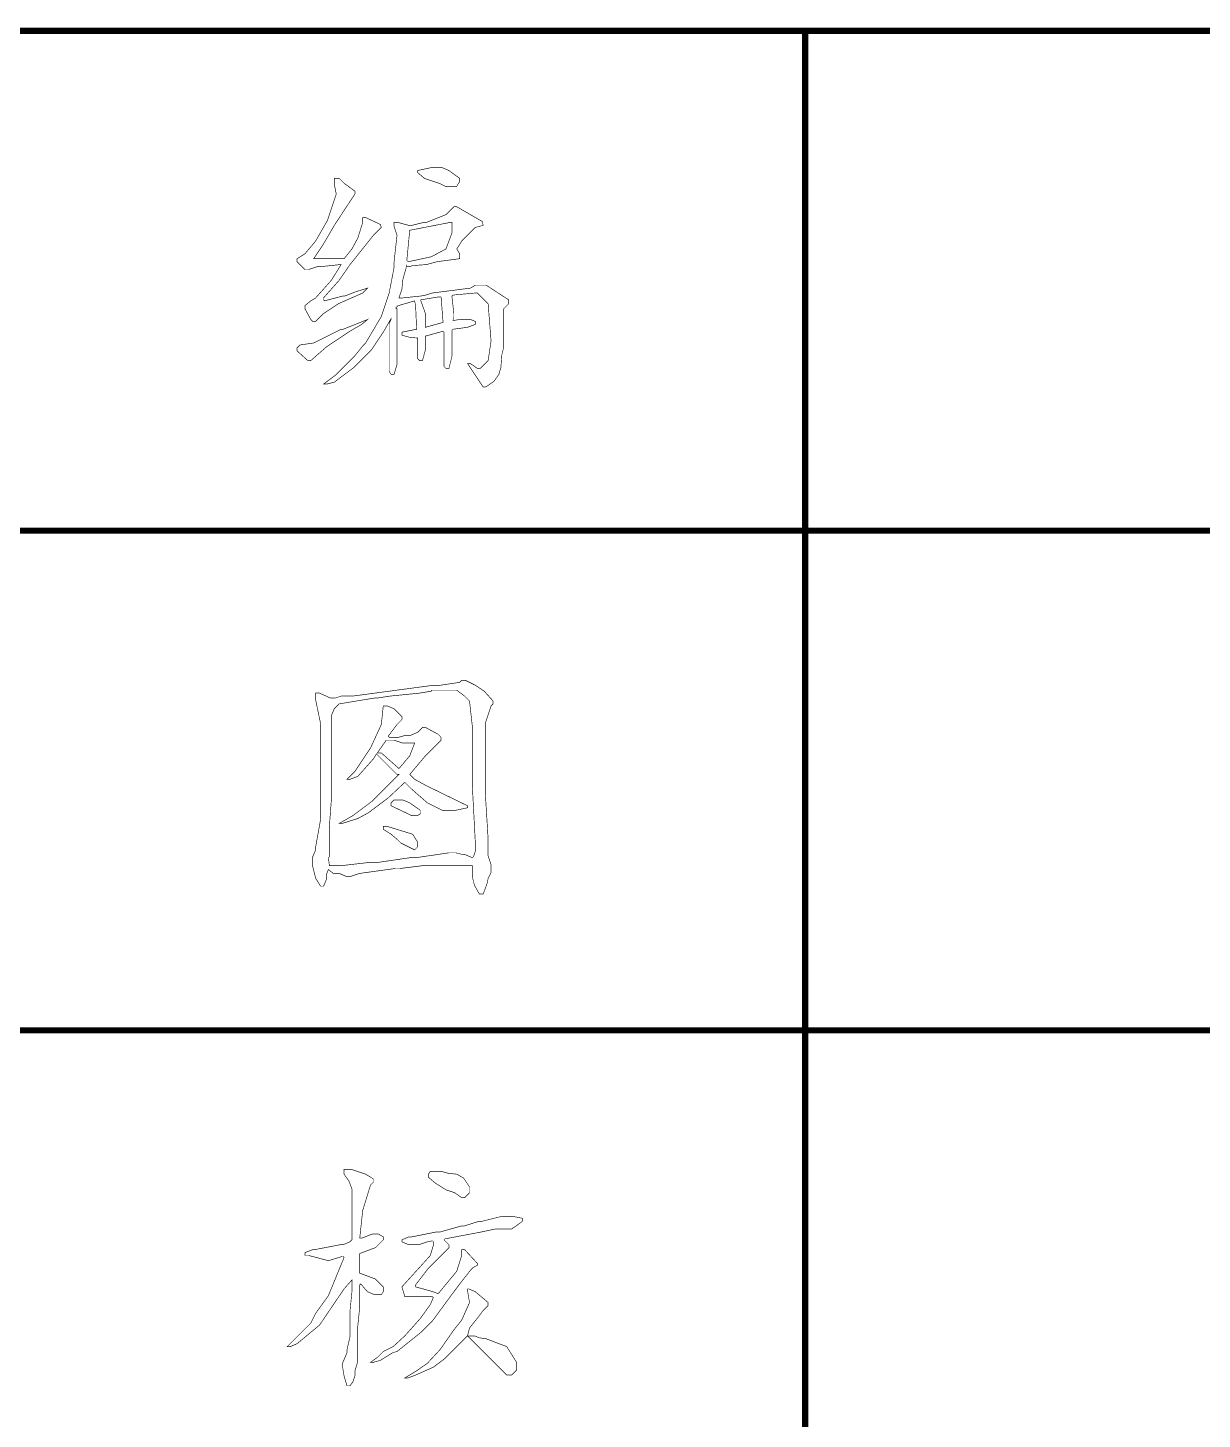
# Model space of a CAD drawing. Extents: x 94 to 452, y -72 to 1042.
# Drawn here: x 349.2 to 368, y -50.04 to -27.77 of the extents above; entities that cross this region are included whole.
import ezdxf

# ---------------------------------------------------------------- set-up
doc = ezdxf.new("R2010")
doc.units = 0
doc.header["$MEASUREMENT"] = 0
doc.layers.add('TREE_LAYER', color=7, linetype='Continuous')

msp = doc.modelspace()

# ---------------------------------------------------------------- linework, layer by layer
at = {"layer": 'TREE_LAYER'}
for points, const_width, elevation in [([(337.136024, -27.815251), (361.643859, -27.815251)], 0.1, 24.507835), ([(361.643859, -27.815251), (361.643859, -35.815251)], 0.1, 8), ([(361.643859, -27.815251), (362.136024, -27.815251)], 0.1, 0.492165), ([(362.136024, -27.815251), (391.643859, -27.815251)], 0.1, 29.507835), ([(355.831359, -30.002913), (355.65881, -30.002913), (355.439202, -30.049972), (355.439202, -30.081345), (355.549006, -30.175462), (355.737241, -30.238208), (355.7843, -30.253894), (355.878417, -30.300953), (356.066653, -30.300953), (356.113712, -30.222521), (356.113712, -30.175462), (355.941163, -30.049972), (355.831359, -30.002913), (355.831359, -30.002913)], 0.01, 262), ([(355.831359, -30.002913), (355.65881, -30.002913), (355.439202, -30.049972), (355.439202, -30.081345), (355.549006, -30.175462), (355.737241, -30.238208), (355.7843, -30.253894), (355.878417, -30.300953), (356.066653, -30.300953), (356.113712, -30.222521), (356.113712, -30.175462), (355.941163, -30.049972), (355.831359, -30.002913), (355.831359, -30.002913)], 0.01, 262), ([(355.831359, -30.002913), (355.65881, -30.002913), (355.439202, -30.049972), (355.439202, -30.081345), (355.549006, -30.175462), (355.737241, -30.238208), (355.7843, -30.253894), (355.878417, -30.300953), (356.066653, -30.300953), (356.113712, -30.222521), (356.113712, -30.175462), (355.941163, -30.049972), (355.831359, -30.002913), (355.831359, -30.002913)], 0.01, 262), ([(354.1843, -30.175462), (354.105868, -30.175462), (354.105868, -30.26958), (354.137241, -30.426443), (353.996064, -30.849972), (353.807829, -31.179384), (353.63528, -31.383306), (353.50979, -31.461737), (353.50979, -31.508796), (353.63528, -31.634286), (353.698025, -31.634286), (353.839202, -31.587227), (353.901947, -31.587227), (354.199986, -31.555855), (354.215672, -31.555855), (354.05881, -31.806835), (353.807829, -32.089188), (353.729398, -32.136247), (353.63528, -32.214678), (353.63528, -32.261737), (353.729398, -32.434286), (353.76077, -32.465659), (353.807829, -32.465659), (353.933319, -32.340168), (354.168613, -32.183306), (354.56077, -32.010757), (354.639202, -31.932325), (354.43528, -31.99507), (354.278417, -32.057815), (354.247045, -32.057815), (353.949006, -32.136247), (353.933319, -32.120561), (353.933319, -32.089188), (354.1843, -31.806835), (354.356849, -31.555855), (354.733319, -31.085266), (354.85881, -30.959776), (354.843123, -30.912717), (354.607829, -30.802913), (354.56077, -30.802913), (354.56077, -30.881345), (354.482339, -31.132325), (354.388221, -31.304874), (354.262731, -31.461737), (353.776457, -31.461737), (353.776457, -31.461737), (353.933319, -31.226443), (354.105868, -30.928404), (354.43528, -30.426443), (354.43528, -30.379384), (354.262731, -30.253894), (354.1843, -30.175462), (354.1843, -30.175462)], 0.01, 262), ([(354.1843, -30.175462), (354.105868, -30.175462), (354.105868, -30.26958), (354.137241, -30.426443), (353.996064, -30.849972), (353.807829, -31.179384), (353.63528, -31.383306), (353.50979, -31.461737), (353.50979, -31.508796), (353.63528, -31.634286), (353.698025, -31.634286), (353.839202, -31.587227), (353.901947, -31.587227), (354.199986, -31.555855), (354.215672, -31.555855), (354.05881, -31.806835), (353.807829, -32.089188), (353.729398, -32.136247), (353.63528, -32.214678), (353.63528, -32.261737), (353.729398, -32.434286), (353.76077, -32.465659), (353.807829, -32.465659), (353.933319, -32.340168), (354.168613, -32.183306), (354.56077, -32.010757), (354.639202, -31.932325), (354.43528, -31.99507), (354.278417, -32.057815), (354.247045, -32.057815), (353.949006, -32.136247), (353.933319, -32.120561), (353.933319, -32.089188), (354.1843, -31.806835), (354.356849, -31.555855), (354.733319, -31.085266), (354.85881, -30.959776), (354.843123, -30.912717), (354.607829, -30.802913), (354.56077, -30.802913), (354.56077, -30.881345), (354.482339, -31.132325), (354.388221, -31.304874), (354.262731, -31.461737), (353.776457, -31.461737), (353.776457, -31.461737), (353.933319, -31.226443), (354.105868, -30.928404), (354.43528, -30.426443), (354.43528, -30.379384), (354.262731, -30.253894), (354.1843, -30.175462), (354.1843, -30.175462)], 0.01, 262), ([(354.1843, -30.175462), (354.105868, -30.175462), (354.105868, -30.26958), (354.137241, -30.426443), (353.996064, -30.849972), (353.807829, -31.179384), (353.63528, -31.383306), (353.50979, -31.461737), (353.50979, -31.508796), (353.63528, -31.634286), (353.698025, -31.634286), (353.839202, -31.587227), (353.901947, -31.587227), (354.199986, -31.555855), (354.215672, -31.555855), (354.05881, -31.806835), (353.807829, -32.089188), (353.729398, -32.136247), (353.63528, -32.214678), (353.63528, -32.261737), (353.729398, -32.434286), (353.76077, -32.465659), (353.807829, -32.465659), (353.933319, -32.340168), (354.168613, -32.183306), (354.56077, -32.010757), (354.639202, -31.932325), (354.43528, -31.99507), (354.278417, -32.057815), (354.247045, -32.057815), (353.949006, -32.136247), (353.933319, -32.120561), (353.933319, -32.089188), (354.1843, -31.806835), (354.356849, -31.555855), (354.733319, -31.085266), (354.85881, -30.959776), (354.843123, -30.912717), (354.607829, -30.802913), (354.56077, -30.802913), (354.56077, -30.881345), (354.482339, -31.132325), (354.388221, -31.304874), (354.262731, -31.461737), (353.776457, -31.461737), (353.776457, -31.461737), (353.933319, -31.226443), (354.105868, -30.928404), (354.43528, -30.426443), (354.43528, -30.379384), (354.262731, -30.253894), (354.1843, -30.175462), (354.1843, -30.175462)], 0.01, 262), ([(356.066653, -30.630364), (356.019594, -30.630364), (355.894104, -30.755855), (355.580378, -30.881345), (355.533319, -30.881345), (355.345084, -30.928404), (355.298025, -30.928404), (355.125476, -30.881345), (355.062731, -30.881345), (355.062731, -30.94409), (355.10979, -31.085266), (355.078417, -31.367619), (355.062731, -31.524482), (355.062731, -31.602913), (354.9843, -32.010757), (354.85881, -32.387227), (354.607829, -32.810757), (354.56077, -32.857815), (354.43528, -33.014678), (354.121555, -33.328404), (353.933319, -33.46958), (353.980378, -33.46958), (354.105868, -33.438208), (354.419594, -33.202913), (354.701947, -32.920561), (354.890182, -32.638208), (355.015672, -32.4186), (355.015672, -32.434286), (354.9843, -32.497031), (354.9843, -33.265659), (355.015672, -33.312717), (355.062731, -33.312717), (355.10979, -33.155855), (355.10979, -32.261737), (355.094104, -32.261737), (355.094104, -32.246051), (355.125476, -32.214678), (355.392143, -32.136247), (355.407829, -32.214678), (355.423515, -32.591149), (355.188221, -32.638208), (355.188221, -32.685266), (355.298025, -32.716639), (355.439202, -32.732325), (355.439202, -33.061737), (355.470574, -33.09311), (355.517633, -33.09311), (355.564692, -32.920561), (355.564692, -32.700953), (355.847045, -32.622521), (355.862731, -32.638208), (355.862731, -33.187227), (355.894104, -33.2186), (355.941163, -33.2186), (355.988221, -33.030364), (355.988221, -32.606835), (356.003908, -32.591149), (356.239202, -32.559776), (356.364692, -32.512717), (356.364692, -32.465659), (356.286261, -32.434286), (356.113712, -32.434286), (356.019594, -32.449972), (356.003908, -32.449972), (356.019594, -32.402913), (356.019594, -32.340168), (355.988221, -32.057815), (356.019594, -32.042129), (356.364692, -32.010757), (356.396064, -32.010757), (356.568613, -32.183306), (356.615672, -32.779384), (356.568613, -33.09311), (356.443123, -33.2186), (356.396064, -33.2186), (356.286261, -33.140168), (356.239202, -33.140168), (356.490182, -33.516639), (356.521555, -33.516639), (356.552927, -33.500953), (356.662731, -33.422521), (356.741163, -33.312717), (356.772535, -33.202913), (356.788221, -32.998992), (356.819594, -32.873502), (356.819594, -32.261737), (356.898025, -32.183306), (356.898025, -32.120561), (356.537241, -31.885266), (356.364692, -31.885266), (356.286261, -31.932325), (355.674496, -32.010757), (355.580378, -32.042129), (355.501947, -32.057815), (355.203908, -32.089188), (355.141163, -32.089188), (355.188221, -31.948012), (355.203908, -31.791149), (355.266653, -31.571541), (355.266653, -31.587227), (355.313712, -31.587227), (355.36077, -31.571541), (355.580378, -31.555855), (355.752927, -31.508796), (356.113712, -31.461737), (356.113712, -31.383306), (356.066653, -31.304874), (356.098025, -31.257815), (356.145084, -31.179384), (356.364692, -30.959776), (356.490182, -30.928404), (356.474496, -30.865659), (356.066653, -30.630364), (356.066653, -30.630364)], 0.01, 262), ([(356.066653, -30.630364), (356.019594, -30.630364), (355.894104, -30.755855), (355.580378, -30.881345), (355.533319, -30.881345), (355.345084, -30.928404), (355.298025, -30.928404), (355.125476, -30.881345), (355.062731, -30.881345), (355.062731, -30.94409), (355.10979, -31.085266), (355.078417, -31.367619), (355.062731, -31.524482), (355.062731, -31.602913), (354.9843, -32.010757), (354.85881, -32.387227), (354.607829, -32.810757), (354.56077, -32.857815), (354.43528, -33.014678), (354.121555, -33.328404), (353.933319, -33.46958), (353.980378, -33.46958), (354.105868, -33.438208), (354.419594, -33.202913), (354.701947, -32.920561), (354.890182, -32.638208), (355.015672, -32.4186), (355.015672, -32.434286), (354.9843, -32.497031), (354.9843, -33.265659), (355.015672, -33.312717), (355.062731, -33.312717), (355.10979, -33.155855), (355.10979, -32.261737), (355.094104, -32.261737), (355.094104, -32.246051), (355.125476, -32.214678), (355.392143, -32.136247), (355.407829, -32.214678), (355.423515, -32.591149), (355.188221, -32.638208), (355.188221, -32.685266), (355.298025, -32.716639), (355.439202, -32.732325), (355.439202, -33.061737), (355.470574, -33.09311), (355.517633, -33.09311), (355.564692, -32.920561), (355.564692, -32.700953), (355.847045, -32.622521), (355.862731, -32.638208), (355.862731, -33.187227), (355.894104, -33.2186), (355.941163, -33.2186), (355.988221, -33.030364), (355.988221, -32.606835), (356.003908, -32.591149), (356.239202, -32.559776), (356.364692, -32.512717), (356.364692, -32.465659), (356.286261, -32.434286), (356.113712, -32.434286), (356.019594, -32.449972), (356.003908, -32.449972), (356.019594, -32.402913), (356.019594, -32.340168), (355.988221, -32.057815), (356.019594, -32.042129), (356.364692, -32.010757), (356.396064, -32.010757), (356.568613, -32.183306), (356.615672, -32.779384), (356.568613, -33.09311), (356.443123, -33.2186), (356.396064, -33.2186), (356.286261, -33.140168), (356.239202, -33.140168), (356.490182, -33.516639), (356.521555, -33.516639), (356.552927, -33.500953), (356.662731, -33.422521), (356.741163, -33.312717), (356.772535, -33.202913), (356.788221, -32.998992), (356.819594, -32.873502), (356.819594, -32.261737), (356.898025, -32.183306), (356.898025, -32.120561), (356.537241, -31.885266), (356.364692, -31.885266), (356.286261, -31.932325), (355.674496, -32.010757), (355.580378, -32.042129), (355.501947, -32.057815), (355.203908, -32.089188), (355.141163, -32.089188), (355.188221, -31.948012), (355.203908, -31.791149), (355.266653, -31.571541), (355.266653, -31.587227), (355.313712, -31.587227), (355.36077, -31.571541), (355.580378, -31.555855), (355.752927, -31.508796), (356.113712, -31.461737), (356.113712, -31.383306), (356.066653, -31.304874), (356.098025, -31.257815), (356.145084, -31.179384), (356.364692, -30.959776), (356.490182, -30.928404), (356.474496, -30.865659), (356.066653, -30.630364), (356.066653, -30.630364)], 0.01, 262), ([(356.066653, -30.630364), (356.019594, -30.630364), (355.894104, -30.755855), (355.580378, -30.881345), (355.533319, -30.881345), (355.345084, -30.928404), (355.298025, -30.928404), (355.125476, -30.881345), (355.062731, -30.881345), (355.062731, -30.94409), (355.10979, -31.085266), (355.078417, -31.367619), (355.062731, -31.524482), (355.062731, -31.602913), (354.9843, -32.010757), (354.85881, -32.387227), (354.607829, -32.810757), (354.56077, -32.857815), (354.43528, -33.014678), (354.121555, -33.328404), (353.933319, -33.46958), (353.980378, -33.46958), (354.105868, -33.438208), (354.419594, -33.202913), (354.701947, -32.920561), (354.890182, -32.638208), (355.015672, -32.4186), (355.015672, -32.434286), (354.9843, -32.497031), (354.9843, -33.265659), (355.015672, -33.312717), (355.062731, -33.312717), (355.10979, -33.155855), (355.10979, -32.261737), (355.094104, -32.261737), (355.094104, -32.246051), (355.125476, -32.214678), (355.392143, -32.136247), (355.407829, -32.214678), (355.423515, -32.591149), (355.188221, -32.638208), (355.188221, -32.685266), (355.298025, -32.716639), (355.439202, -32.732325), (355.439202, -33.061737), (355.470574, -33.09311), (355.517633, -33.09311), (355.564692, -32.920561), (355.564692, -32.700953), (355.847045, -32.622521), (355.862731, -32.638208), (355.862731, -33.187227), (355.894104, -33.2186), (355.941163, -33.2186), (355.988221, -33.030364), (355.988221, -32.606835), (356.003908, -32.591149), (356.239202, -32.559776), (356.364692, -32.512717), (356.364692, -32.465659), (356.286261, -32.434286), (356.113712, -32.434286), (356.019594, -32.449972), (356.003908, -32.449972), (356.019594, -32.402913), (356.019594, -32.340168), (355.988221, -32.057815), (356.019594, -32.042129), (356.364692, -32.010757), (356.396064, -32.010757), (356.568613, -32.183306), (356.615672, -32.779384), (356.568613, -33.09311), (356.443123, -33.2186), (356.396064, -33.2186), (356.286261, -33.140168), (356.239202, -33.140168), (356.490182, -33.516639), (356.521555, -33.516639), (356.552927, -33.500953), (356.662731, -33.422521), (356.741163, -33.312717), (356.772535, -33.202913), (356.788221, -32.998992), (356.819594, -32.873502), (356.819594, -32.261737), (356.898025, -32.183306), (356.898025, -32.120561), (356.537241, -31.885266), (356.364692, -31.885266), (356.286261, -31.932325), (355.674496, -32.010757), (355.580378, -32.042129), (355.501947, -32.057815), (355.203908, -32.089188), (355.141163, -32.089188), (355.188221, -31.948012), (355.203908, -31.791149), (355.266653, -31.571541), (355.266653, -31.587227), (355.313712, -31.587227), (355.36077, -31.571541), (355.580378, -31.555855), (355.752927, -31.508796), (356.113712, -31.461737), (356.113712, -31.383306), (356.066653, -31.304874), (356.098025, -31.257815), (356.145084, -31.179384), (356.364692, -30.959776), (356.490182, -30.928404), (356.474496, -30.865659), (356.066653, -30.630364), (356.066653, -30.630364)], 0.01, 262), ([(355.956849, -30.881345), (355.972535, -30.881345), (355.988221, -30.881345), (355.988221, -31.053894), (355.894104, -31.304874), (355.65881, -31.430364), (355.298025, -31.508796), (355.266653, -31.49311), (355.313712, -31.006835), (355.956849, -30.881345), (355.956849, -30.881345)], 0.01, 262), ([(355.956849, -30.881345), (355.972535, -30.881345), (355.988221, -30.881345), (355.988221, -31.053894), (355.894104, -31.304874), (355.65881, -31.430364), (355.298025, -31.508796), (355.266653, -31.49311), (355.313712, -31.006835), (355.956849, -30.881345), (355.956849, -30.881345)], 0.01, 262), ([(355.956849, -30.881345), (355.972535, -30.881345), (355.988221, -30.881345), (355.988221, -31.053894), (355.894104, -31.304874), (355.65881, -31.430364), (355.298025, -31.508796), (355.266653, -31.49311), (355.313712, -31.006835), (355.956849, -30.881345), (355.956849, -30.881345)], 0.01, 262), ([(355.768613, -32.073502), (355.7843, -32.073502), (355.815672, -32.073502), (355.847045, -32.481345), (355.564692, -32.559776), (355.564692, -32.54409), (355.564692, -32.340168), (355.486261, -32.120561), (355.768613, -32.073502), (355.768613, -32.073502)], 0.01, 262), ([(355.768613, -32.073502), (355.7843, -32.073502), (355.815672, -32.073502), (355.847045, -32.481345), (355.564692, -32.559776), (355.564692, -32.54409), (355.564692, -32.340168), (355.486261, -32.120561), (355.768613, -32.073502), (355.768613, -32.073502)], 0.01, 262), ([(355.768613, -32.073502), (355.7843, -32.073502), (355.815672, -32.073502), (355.847045, -32.481345), (355.564692, -32.559776), (355.564692, -32.54409), (355.564692, -32.340168), (355.486261, -32.120561), (355.768613, -32.073502), (355.768613, -32.073502)], 0.01, 262), ([(354.639202, -32.434286), (354.247045, -32.591149), (354.215672, -32.591149), (353.776457, -32.810757), (353.556849, -32.842129), (353.50979, -32.889188), (353.50979, -32.936247), (353.682339, -33.09311), (353.729398, -33.09311), (353.980378, -32.873502), (354.356849, -32.622521), (354.545084, -32.512717), (354.639202, -32.434286), (354.639202, -32.434286)], 0.01, 262), ([(354.639202, -32.434286), (354.247045, -32.591149), (354.215672, -32.591149), (353.776457, -32.810757), (353.556849, -32.842129), (353.50979, -32.889188), (353.50979, -32.936247), (353.682339, -33.09311), (353.729398, -33.09311), (353.980378, -32.873502), (354.356849, -32.622521), (354.545084, -32.512717), (354.639202, -32.434286), (354.639202, -32.434286)], 0.01, 262), ([(354.639202, -32.434286), (354.247045, -32.591149), (354.215672, -32.591149), (353.776457, -32.810757), (353.556849, -32.842129), (353.50979, -32.889188), (353.50979, -32.936247), (353.682339, -33.09311), (353.729398, -33.09311), (353.980378, -32.873502), (354.356849, -32.622521), (354.545084, -32.512717), (354.639202, -32.434286), (354.639202, -32.434286)], 0.01, 262), ([(337.136024, -35.815251), (361.643859, -35.815251)], 0.1, 24.507835), ([(361.643859, -35.815251), (361.643859, -43.815251)], 0.1, 8), ([(361.643859, -35.815251), (362.136024, -35.815251)], 0.1, 0.492165), ([(362.136024, -35.815251), (391.643859, -35.815251)], 0.1, 29.507835), ([(356.207829, -38.212487), (356.145084, -38.212487), (356.113712, -38.24386), (355.799986, -38.290919), (355.690182, -38.290919), (354.403908, -38.463468), (354.215672, -38.463468), (354.121555, -38.49484), (354.043123, -38.49484), (353.870574, -38.416409), (353.807829, -38.416409), (353.807829, -38.526213), (353.886261, -38.902683), (353.886261, -40.439938), (353.807829, -40.879154), (353.807829, -40.926213), (353.76077, -41.036017), (353.76077, -41.192879), (353.807829, -41.381115), (353.886261, -41.506605), (353.933319, -41.506605), (353.949006, -41.475232), (353.980378, -41.396801), (353.980378, -41.318369), (354.011751, -41.239938), (354.090182, -41.302683), (354.1843, -41.302683), (354.294104, -41.349742), (354.372535, -41.349742), (354.513712, -41.302683), (355.078417, -41.224252), (355.156849, -41.224252), (355.533319, -41.177193), (356.301947, -41.177193), (356.317633, -41.177193), (356.317633, -41.365428), (356.349006, -41.490919), (356.427437, -41.632095), (356.490182, -41.632095), (356.552927, -41.459546), (356.568613, -41.381115), (356.615672, -41.286997), (356.615672, -41.161507), (356.568613, -41.02033), (356.568613, -40.753664), (356.521555, -39.985036), (356.521555, -38.902683), (356.615672, -38.62033), (356.647045, -38.588958), (356.647045, -38.541899), (356.505868, -38.385036), (356.364692, -38.290919), (356.207829, -38.212487), (356.207829, -38.212487)], 0.01, 263), ([(356.207829, -38.212487), (356.145084, -38.212487), (356.113712, -38.24386), (355.799986, -38.290919), (355.690182, -38.290919), (354.403908, -38.463468), (354.215672, -38.463468), (354.121555, -38.49484), (354.043123, -38.49484), (353.870574, -38.416409), (353.807829, -38.416409), (353.807829, -38.526213), (353.886261, -38.902683), (353.886261, -40.439938), (353.807829, -40.879154), (353.807829, -40.926213), (353.76077, -41.036017), (353.76077, -41.192879), (353.807829, -41.381115), (353.886261, -41.506605), (353.933319, -41.506605), (353.949006, -41.475232), (353.980378, -41.396801), (353.980378, -41.318369), (354.011751, -41.239938), (354.090182, -41.302683), (354.1843, -41.302683), (354.294104, -41.349742), (354.372535, -41.349742), (354.513712, -41.302683), (355.078417, -41.224252), (355.156849, -41.224252), (355.533319, -41.177193), (356.301947, -41.177193), (356.317633, -41.177193), (356.317633, -41.365428), (356.349006, -41.490919), (356.427437, -41.632095), (356.490182, -41.632095), (356.552927, -41.459546), (356.568613, -41.381115), (356.615672, -41.286997), (356.615672, -41.161507), (356.568613, -41.02033), (356.568613, -40.753664), (356.521555, -39.985036), (356.521555, -38.902683), (356.615672, -38.62033), (356.647045, -38.588958), (356.647045, -38.541899), (356.505868, -38.385036), (356.364692, -38.290919), (356.207829, -38.212487), (356.207829, -38.212487)], 0.01, 263), ([(356.207829, -38.212487), (356.145084, -38.212487), (356.113712, -38.24386), (355.799986, -38.290919), (355.690182, -38.290919), (354.403908, -38.463468), (354.215672, -38.463468), (354.121555, -38.49484), (354.043123, -38.49484), (353.870574, -38.416409), (353.807829, -38.416409), (353.807829, -38.526213), (353.886261, -38.902683), (353.886261, -40.439938), (353.807829, -40.879154), (353.807829, -40.926213), (353.76077, -41.036017), (353.76077, -41.192879), (353.807829, -41.381115), (353.886261, -41.506605), (353.933319, -41.506605), (353.949006, -41.475232), (353.980378, -41.396801), (353.980378, -41.318369), (354.011751, -41.239938), (354.090182, -41.302683), (354.1843, -41.302683), (354.294104, -41.349742), (354.372535, -41.349742), (354.513712, -41.302683), (355.078417, -41.224252), (355.156849, -41.224252), (355.533319, -41.177193), (356.301947, -41.177193), (356.317633, -41.177193), (356.317633, -41.365428), (356.349006, -41.490919), (356.427437, -41.632095), (356.490182, -41.632095), (356.552927, -41.459546), (356.568613, -41.381115), (356.615672, -41.286997), (356.615672, -41.161507), (356.568613, -41.02033), (356.568613, -40.753664), (356.521555, -39.985036), (356.521555, -38.902683), (356.615672, -38.62033), (356.647045, -38.588958), (356.647045, -38.541899), (356.505868, -38.385036), (356.364692, -38.290919), (356.207829, -38.212487), (356.207829, -38.212487)], 0.01, 263), ([(355.65881, -38.385036), (355.65881, -38.36935), (356.066653, -38.36935), (356.192143, -38.463468), (356.270574, -38.541899), (356.317633, -38.965428), (356.317633, -39.937977), (356.364692, -40.832095), (356.364692, -40.941899), (356.333319, -41.036017), (356.317633, -41.051703), (356.207829, -41.004644), (356.176457, -41.004644), (356.050966, -40.973271), (355.941163, -40.973271), (355.407829, -41.051703), (355.313712, -41.051703), (354.780378, -41.130134), (354.639202, -41.130134), (354.231359, -41.177193), (354.027437, -41.177193), (354.011751, -41.051703), (354.027437, -41.036017), (354.027437, -40.549742), (354.05881, -40.126213), (354.05881, -38.777193), (354.105868, -38.667389), (354.1843, -38.588958), (354.749006, -38.49484), (354.796064, -38.49484), (354.999986, -38.463468), (355.470574, -38.416409), (355.65881, -38.385036), (355.65881, -38.385036)], 0.01, 263), ([(355.65881, -38.385036), (355.65881, -38.36935), (356.066653, -38.36935), (356.192143, -38.463468), (356.270574, -38.541899), (356.317633, -38.965428), (356.317633, -39.937977), (356.364692, -40.832095), (356.364692, -40.941899), (356.333319, -41.036017), (356.317633, -41.051703), (356.207829, -41.004644), (356.176457, -41.004644), (356.050966, -40.973271), (355.941163, -40.973271), (355.407829, -41.051703), (355.313712, -41.051703), (354.780378, -41.130134), (354.639202, -41.130134), (354.231359, -41.177193), (354.027437, -41.177193), (354.011751, -41.051703), (354.027437, -41.036017), (354.027437, -40.549742), (354.05881, -40.126213), (354.05881, -38.777193), (354.105868, -38.667389), (354.1843, -38.588958), (354.749006, -38.49484), (354.796064, -38.49484), (354.999986, -38.463468), (355.470574, -38.416409), (355.65881, -38.385036), (355.65881, -38.385036)], 0.01, 263), ([(355.65881, -38.385036), (355.65881, -38.36935), (356.066653, -38.36935), (356.192143, -38.463468), (356.270574, -38.541899), (356.317633, -38.965428), (356.317633, -39.937977), (356.364692, -40.832095), (356.364692, -40.941899), (356.333319, -41.036017), (356.317633, -41.051703), (356.207829, -41.004644), (356.176457, -41.004644), (356.050966, -40.973271), (355.941163, -40.973271), (355.407829, -41.051703), (355.313712, -41.051703), (354.780378, -41.130134), (354.639202, -41.130134), (354.231359, -41.177193), (354.027437, -41.177193), (354.011751, -41.051703), (354.027437, -41.036017), (354.027437, -40.549742), (354.05881, -40.126213), (354.05881, -38.777193), (354.105868, -38.667389), (354.1843, -38.588958), (354.749006, -38.49484), (354.796064, -38.49484), (354.999986, -38.463468), (355.470574, -38.416409), (355.65881, -38.385036), (355.65881, -38.385036)], 0.01, 263), ([(354.952927, -38.62033), (354.890182, -38.62033), (354.85881, -38.918369), (354.686261, -39.29484), (354.43528, -39.671311), (354.30979, -39.796801), (354.356849, -39.796801), (354.482339, -39.749742), (354.733319, -39.467389), (354.780378, -39.388958), (355.10979, -39.718369), (355.141163, -39.718369), (354.717633, -40.141899), (354.403908, -40.377193), (354.1843, -40.502683), (354.231359, -40.502683), (354.482339, -40.424252), (354.654888, -40.330134), (354.968613, -40.09484), (355.23528, -39.84386), (355.345084, -39.953664), (355.596064, -40.173271), (355.847045, -40.298762), (356.019594, -40.298762), (356.239202, -40.251703), (356.239202, -40.22033), (355.596064, -39.906605), (355.392143, -39.796801), (355.313712, -39.718369), (355.564692, -39.42033), (355.815672, -39.16935), (355.815672, -39.122291), (355.768613, -39.075232), (355.564692, -38.965428), (355.517633, -38.965428), (355.439202, -39.04386), (355.329398, -39.090919), (355.250966, -39.090919), (355.141163, -39.122291), (354.9843, -39.122291), (354.968613, -39.106605), (355.10979, -38.918369), (355.188221, -38.839938), (355.188221, -38.792879), (355.062731, -38.667389), (354.952927, -38.62033), (354.952927, -38.62033)], 0.01, 263), ([(354.952927, -38.62033), (354.890182, -38.62033), (354.85881, -38.918369), (354.686261, -39.29484), (354.43528, -39.671311), (354.30979, -39.796801), (354.356849, -39.796801), (354.482339, -39.749742), (354.733319, -39.467389), (354.780378, -39.388958), (355.10979, -39.718369), (355.141163, -39.718369), (354.717633, -40.141899), (354.403908, -40.377193), (354.1843, -40.502683), (354.231359, -40.502683), (354.482339, -40.424252), (354.654888, -40.330134), (354.968613, -40.09484), (355.23528, -39.84386), (355.345084, -39.953664), (355.596064, -40.173271), (355.847045, -40.298762), (356.019594, -40.298762), (356.239202, -40.251703), (356.239202, -40.22033), (355.596064, -39.906605), (355.392143, -39.796801), (355.313712, -39.718369), (355.564692, -39.42033), (355.815672, -39.16935), (355.815672, -39.122291), (355.768613, -39.075232), (355.564692, -38.965428), (355.517633, -38.965428), (355.439202, -39.04386), (355.329398, -39.090919), (355.250966, -39.090919), (355.141163, -39.122291), (354.9843, -39.122291), (354.968613, -39.106605), (355.10979, -38.918369), (355.188221, -38.839938), (355.188221, -38.792879), (355.062731, -38.667389), (354.952927, -38.62033), (354.952927, -38.62033)], 0.01, 263), ([(354.952927, -38.62033), (354.890182, -38.62033), (354.85881, -38.918369), (354.686261, -39.29484), (354.43528, -39.671311), (354.30979, -39.796801), (354.356849, -39.796801), (354.482339, -39.749742), (354.733319, -39.467389), (354.780378, -39.388958), (355.10979, -39.718369), (355.141163, -39.718369), (354.717633, -40.141899), (354.403908, -40.377193), (354.1843, -40.502683), (354.231359, -40.502683), (354.482339, -40.424252), (354.654888, -40.330134), (354.968613, -40.09484), (355.23528, -39.84386), (355.345084, -39.953664), (355.596064, -40.173271), (355.847045, -40.298762), (356.019594, -40.298762), (356.239202, -40.251703), (356.239202, -40.22033), (355.596064, -39.906605), (355.392143, -39.796801), (355.313712, -39.718369), (355.564692, -39.42033), (355.815672, -39.16935), (355.815672, -39.122291), (355.768613, -39.075232), (355.564692, -38.965428), (355.517633, -38.965428), (355.439202, -39.04386), (355.329398, -39.090919), (355.250966, -39.090919), (355.141163, -39.122291), (354.9843, -39.122291), (354.968613, -39.106605), (355.10979, -38.918369), (355.188221, -38.839938), (355.188221, -38.792879), (355.062731, -38.667389), (354.952927, -38.62033), (354.952927, -38.62033)], 0.01, 263), ([(354.937241, -39.16935), (355.062731, -39.16935), (355.203908, -39.216409), (355.392143, -39.216409), (355.392143, -39.216409), (355.313712, -39.42033), (355.141163, -39.624252), (354.85881, -39.373271), (354.796064, -39.373271), (354.937241, -39.16935), (354.937241, -39.16935)], 0.01, 263), ([(354.937241, -39.16935), (355.062731, -39.16935), (355.203908, -39.216409), (355.392143, -39.216409), (355.392143, -39.216409), (355.313712, -39.42033), (355.141163, -39.624252), (354.85881, -39.373271), (354.796064, -39.373271), (354.937241, -39.16935), (354.937241, -39.16935)], 0.01, 263), ([(354.937241, -39.16935), (355.062731, -39.16935), (355.203908, -39.216409), (355.392143, -39.216409), (355.392143, -39.216409), (355.313712, -39.42033), (355.141163, -39.624252), (354.85881, -39.373271), (354.796064, -39.373271), (354.937241, -39.16935), (354.937241, -39.16935)], 0.01, 263), ([(355.203908, -40.126213), (355.062731, -40.126213), (355.015672, -40.173271), (355.015672, -40.22033), (355.345084, -40.377193), (355.439202, -40.377193), (355.486261, -40.34582), (355.486261, -40.298762), (355.470574, -40.283075), (355.313712, -40.173271), (355.203908, -40.126213), (355.203908, -40.126213)], 0.01, 263), ([(355.203908, -40.126213), (355.062731, -40.126213), (355.015672, -40.173271), (355.015672, -40.22033), (355.345084, -40.377193), (355.439202, -40.377193), (355.486261, -40.34582), (355.486261, -40.298762), (355.470574, -40.283075), (355.313712, -40.173271), (355.203908, -40.126213), (355.203908, -40.126213)], 0.01, 263), ([(355.203908, -40.126213), (355.062731, -40.126213), (355.015672, -40.173271), (355.015672, -40.22033), (355.345084, -40.377193), (355.439202, -40.377193), (355.486261, -40.34582), (355.486261, -40.298762), (355.470574, -40.283075), (355.313712, -40.173271), (355.203908, -40.126213), (355.203908, -40.126213)], 0.01, 263), ([(354.952927, -40.549742), (354.890182, -40.549742), (354.890182, -40.596801), (355.015672, -40.675232), (355.125476, -40.76935), (355.172535, -40.816409), (355.392143, -40.926213), (355.439202, -40.879154), (355.439202, -40.800722), (355.36077, -40.675232), (354.952927, -40.549742), (354.952927, -40.549742)], 0.01, 263), ([(354.952927, -40.549742), (354.890182, -40.549742), (354.890182, -40.596801), (355.015672, -40.675232), (355.125476, -40.76935), (355.172535, -40.816409), (355.392143, -40.926213), (355.439202, -40.879154), (355.439202, -40.800722), (355.36077, -40.675232), (354.952927, -40.549742), (354.952927, -40.549742)], 0.01, 263), ([(354.952927, -40.549742), (354.890182, -40.549742), (354.890182, -40.596801), (355.015672, -40.675232), (355.125476, -40.76935), (355.172535, -40.816409), (355.392143, -40.926213), (355.439202, -40.879154), (355.439202, -40.800722), (355.36077, -40.675232), (354.952927, -40.549742), (354.952927, -40.549742)], 0.01, 263), ([(337.136024, -43.815251), (361.643859, -43.815251)], 0.1, 24.507835), ([(361.643859, -43.815251), (361.643859, -51.815251)], 0.1, 8), ([(361.643859, -43.815251), (362.136024, -43.815251)], 0.1, 0.492165), ([(362.136024, -43.815251), (391.643859, -43.815251)], 0.1, 29.507835), ([(354.372535, -46.039656), (354.262731, -46.039656), (354.262731, -46.118088), (354.341163, -46.227892), (354.388221, -46.353382), (354.388221, -47.169068), (354.356849, -47.200441), (354.247045, -47.2475), (354.199986, -47.2475), (353.792143, -47.325931), (353.76077, -47.325931), (353.63528, -47.37299), (353.63528, -47.420049), (353.698025, -47.420049), (353.996064, -47.49848), (354.027437, -47.49848), (354.231359, -47.435735), (354.247045, -47.435735), (354.262731, -47.451421), (354.011751, -48.063186), (353.807829, -48.345539), (353.729398, -48.502401), (353.352927, -48.878872), (353.399986, -48.878872), (353.50979, -48.831813), (353.870574, -48.533774), (354.262731, -47.953382), (354.388221, -47.812205), (354.388221, -47.812205), (354.388221, -48.000441), (354.356849, -48.314166), (354.356849, -48.722009), (354.30979, -48.925931), (354.30979, -48.97299), (354.231359, -49.161225), (354.262731, -49.34946), (354.30979, -49.506323), (354.356849, -49.506323), (354.403908, -49.443578), (354.43528, -49.34946), (354.43528, -49.271029), (354.482339, -49.114166), (354.482339, -48.54946), (354.513712, -48.235735), (354.513712, -47.890637), (354.529398, -47.87495), (354.639202, -48.000441), (354.749006, -48.0475), (354.85881, -48.0475), (354.890182, -48.000441), (354.890182, -47.922009), (354.764692, -47.796519), (354.513712, -47.702401), (354.513712, -47.388676), (354.764692, -47.294558), (354.890182, -47.169068), (354.890182, -47.122009), (354.811751, -47.07495), (354.717633, -47.07495), (354.56077, -47.137696), (354.529398, -47.137696), (354.513712, -47.137696), (354.56077, -46.69848), (354.686261, -46.290637), (354.733319, -46.243578), (354.733319, -46.196519), (354.686261, -46.165147), (354.607829, -46.118088), (354.372535, -46.039656), (354.372535, -46.039656)], 0.01, 264), ([(354.372535, -46.039656), (354.262731, -46.039656), (354.262731, -46.118088), (354.341163, -46.227892), (354.388221, -46.353382), (354.388221, -47.169068), (354.356849, -47.200441), (354.247045, -47.2475), (354.199986, -47.2475), (353.792143, -47.325931), (353.76077, -47.325931), (353.63528, -47.37299), (353.63528, -47.420049), (353.698025, -47.420049), (353.996064, -47.49848), (354.027437, -47.49848), (354.231359, -47.435735), (354.247045, -47.435735), (354.262731, -47.451421), (354.011751, -48.063186), (353.807829, -48.345539), (353.729398, -48.502401), (353.352927, -48.878872), (353.399986, -48.878872), (353.50979, -48.831813), (353.870574, -48.533774), (354.262731, -47.953382), (354.388221, -47.812205), (354.388221, -47.812205), (354.388221, -48.000441), (354.356849, -48.314166), (354.356849, -48.722009), (354.30979, -48.925931), (354.30979, -48.97299), (354.231359, -49.161225), (354.262731, -49.34946), (354.30979, -49.506323), (354.356849, -49.506323), (354.403908, -49.443578), (354.43528, -49.34946), (354.43528, -49.271029), (354.482339, -49.114166), (354.482339, -48.54946), (354.513712, -48.235735), (354.513712, -47.890637), (354.529398, -47.87495), (354.639202, -48.000441), (354.749006, -48.0475), (354.85881, -48.0475), (354.890182, -48.000441), (354.890182, -47.922009), (354.764692, -47.796519), (354.513712, -47.702401), (354.513712, -47.388676), (354.764692, -47.294558), (354.890182, -47.169068), (354.890182, -47.122009), (354.811751, -47.07495), (354.717633, -47.07495), (354.56077, -47.137696), (354.529398, -47.137696), (354.513712, -47.137696), (354.56077, -46.69848), (354.686261, -46.290637), (354.733319, -46.243578), (354.733319, -46.196519), (354.686261, -46.165147), (354.607829, -46.118088), (354.372535, -46.039656), (354.372535, -46.039656)], 0.01, 264), ([(354.372535, -46.039656), (354.262731, -46.039656), (354.262731, -46.118088), (354.341163, -46.227892), (354.388221, -46.353382), (354.388221, -47.169068), (354.356849, -47.200441), (354.247045, -47.2475), (354.199986, -47.2475), (353.792143, -47.325931), (353.76077, -47.325931), (353.63528, -47.37299), (353.63528, -47.420049), (353.698025, -47.420049), (353.996064, -47.49848), (354.027437, -47.49848), (354.231359, -47.435735), (354.247045, -47.435735), (354.262731, -47.451421), (354.011751, -48.063186), (353.807829, -48.345539), (353.729398, -48.502401), (353.352927, -48.878872), (353.399986, -48.878872), (353.50979, -48.831813), (353.870574, -48.533774), (354.262731, -47.953382), (354.388221, -47.812205), (354.388221, -47.812205), (354.388221, -48.000441), (354.356849, -48.314166), (354.356849, -48.722009), (354.30979, -48.925931), (354.30979, -48.97299), (354.231359, -49.161225), (354.262731, -49.34946), (354.30979, -49.506323), (354.356849, -49.506323), (354.403908, -49.443578), (354.43528, -49.34946), (354.43528, -49.271029), (354.482339, -49.114166), (354.482339, -48.54946), (354.513712, -48.235735), (354.513712, -47.890637), (354.529398, -47.87495), (354.639202, -48.000441), (354.749006, -48.0475), (354.85881, -48.0475), (354.890182, -48.000441), (354.890182, -47.922009), (354.764692, -47.796519), (354.513712, -47.702401), (354.513712, -47.388676), (354.764692, -47.294558), (354.890182, -47.169068), (354.890182, -47.122009), (354.811751, -47.07495), (354.717633, -47.07495), (354.56077, -47.137696), (354.529398, -47.137696), (354.513712, -47.137696), (354.56077, -46.69848), (354.686261, -46.290637), (354.733319, -46.243578), (354.733319, -46.196519), (354.686261, -46.165147), (354.607829, -46.118088), (354.372535, -46.039656), (354.372535, -46.039656)], 0.01, 264), ([(355.815672, -46.071029), (355.643123, -46.071029), (355.611751, -46.118088), (355.611751, -46.165147), (355.721555, -46.259264), (355.894104, -46.369068), (356.03528, -46.416127), (356.145084, -46.494558), (356.192143, -46.494558), (356.270574, -46.416127), (356.270574, -46.322009), (356.176457, -46.180833), (356.066653, -46.118088), (355.925476, -46.102401), (355.815672, -46.071029), (355.815672, -46.071029)], 0.01, 264), ([(355.815672, -46.071029), (355.643123, -46.071029), (355.611751, -46.118088), (355.611751, -46.165147), (355.721555, -46.259264), (355.894104, -46.369068), (356.03528, -46.416127), (356.145084, -46.494558), (356.192143, -46.494558), (356.270574, -46.416127), (356.270574, -46.322009), (356.176457, -46.180833), (356.066653, -46.118088), (355.925476, -46.102401), (355.815672, -46.071029), (355.815672, -46.071029)], 0.01, 264), ([(355.815672, -46.071029), (355.643123, -46.071029), (355.611751, -46.118088), (355.611751, -46.165147), (355.721555, -46.259264), (355.894104, -46.369068), (356.03528, -46.416127), (356.145084, -46.494558), (356.192143, -46.494558), (356.270574, -46.416127), (356.270574, -46.322009), (356.176457, -46.180833), (356.066653, -46.118088), (355.925476, -46.102401), (355.815672, -46.071029), (355.815672, -46.071029)], 0.01, 264), ([(356.96077, -46.792598), (356.788221, -46.792598), (356.474496, -46.871029), (356.427437, -46.871029), (356.176457, -46.94946), (356.129398, -46.94946), (355.799986, -47.043578), (355.737241, -47.043578), (355.345084, -47.122009), (355.298025, -47.122009), (355.188221, -47.169068), (355.188221, -47.200441), (355.298025, -47.2475), (355.454888, -47.2475), (355.596064, -47.200441), (355.674496, -47.184754), (355.690182, -47.200441), (355.690182, -47.263186), (355.643123, -47.420049), (355.188221, -47.922009), (355.23528, -48.078872), (355.674496, -48.078872), (355.690182, -48.094558), (355.643123, -48.204362), (355.486261, -48.42397), (355.23528, -48.706323), (355.047045, -48.878872), (354.890182, -48.957303), (354.796064, -49.051421), (354.686261, -49.129852), (354.733319, -49.129852), (354.843123, -49.09848), (355.047045, -48.97299), (355.10979, -48.957303), (355.501947, -48.643578), (355.674496, -48.471029), (356.019594, -48.000441), (356.113712, -47.87495), (356.286261, -47.655343), (356.333319, -47.608284), (356.396064, -47.576911), (356.396064, -47.545539), (356.192143, -47.325931), (356.145084, -47.325931), (356.145084, -47.420049), (356.066653, -47.671029), (355.768613, -48.031813), (355.690182, -48.000441), (355.407829, -47.922009), (355.407829, -47.906323), (355.407829, -47.890637), (355.611751, -47.62397), (355.941163, -47.294558), (355.941163, -47.2475), (355.862731, -47.169068), (355.878417, -47.153382), (356.45881, -47.043578), (356.678417, -46.996519), (356.945084, -46.996519), (357.054888, -46.918088), (357.117633, -46.871029), (357.117633, -46.82397), (356.96077, -46.792598), (356.96077, -46.792598)], 0.01, 264), ([(356.96077, -46.792598), (356.788221, -46.792598), (356.474496, -46.871029), (356.427437, -46.871029), (356.176457, -46.94946), (356.129398, -46.94946), (355.799986, -47.043578), (355.737241, -47.043578), (355.345084, -47.122009), (355.298025, -47.122009), (355.188221, -47.169068), (355.188221, -47.200441), (355.298025, -47.2475), (355.454888, -47.2475), (355.596064, -47.200441), (355.674496, -47.184754), (355.690182, -47.200441), (355.690182, -47.263186), (355.643123, -47.420049), (355.188221, -47.922009), (355.23528, -48.078872), (355.674496, -48.078872), (355.690182, -48.094558), (355.643123, -48.204362), (355.486261, -48.42397), (355.23528, -48.706323), (355.047045, -48.878872), (354.890182, -48.957303), (354.796064, -49.051421), (354.686261, -49.129852), (354.733319, -49.129852), (354.843123, -49.09848), (355.047045, -48.97299), (355.10979, -48.957303), (355.501947, -48.643578), (355.674496, -48.471029), (356.019594, -48.000441), (356.113712, -47.87495), (356.286261, -47.655343), (356.333319, -47.608284), (356.396064, -47.576911), (356.396064, -47.545539), (356.192143, -47.325931), (356.145084, -47.325931), (356.145084, -47.420049), (356.066653, -47.671029), (355.768613, -48.031813), (355.690182, -48.000441), (355.407829, -47.922009), (355.407829, -47.906323), (355.407829, -47.890637), (355.611751, -47.62397), (355.941163, -47.294558), (355.941163, -47.2475), (355.862731, -47.169068), (355.878417, -47.153382), (356.45881, -47.043578), (356.678417, -46.996519), (356.945084, -46.996519), (357.054888, -46.918088), (357.117633, -46.871029), (357.117633, -46.82397), (356.96077, -46.792598), (356.96077, -46.792598)], 0.01, 264), ([(356.96077, -46.792598), (356.788221, -46.792598), (356.474496, -46.871029), (356.427437, -46.871029), (356.176457, -46.94946), (356.129398, -46.94946), (355.799986, -47.043578), (355.737241, -47.043578), (355.345084, -47.122009), (355.298025, -47.122009), (355.188221, -47.169068), (355.188221, -47.200441), (355.298025, -47.2475), (355.454888, -47.2475), (355.596064, -47.200441), (355.674496, -47.184754), (355.690182, -47.200441), (355.690182, -47.263186), (355.643123, -47.420049), (355.188221, -47.922009), (355.23528, -48.078872), (355.674496, -48.078872), (355.690182, -48.094558), (355.643123, -48.204362), (355.486261, -48.42397), (355.23528, -48.706323), (355.047045, -48.878872), (354.890182, -48.957303), (354.796064, -49.051421), (354.686261, -49.129852), (354.733319, -49.129852), (354.843123, -49.09848), (355.047045, -48.97299), (355.10979, -48.957303), (355.501947, -48.643578), (355.674496, -48.471029), (356.019594, -48.000441), (356.113712, -47.87495), (356.286261, -47.655343), (356.333319, -47.608284), (356.396064, -47.576911), (356.396064, -47.545539), (356.192143, -47.325931), (356.145084, -47.325931), (356.145084, -47.420049), (356.066653, -47.671029), (355.768613, -48.031813), (355.690182, -48.000441), (355.407829, -47.922009), (355.407829, -47.906323), (355.407829, -47.890637), (355.611751, -47.62397), (355.941163, -47.294558), (355.941163, -47.2475), (355.862731, -47.169068), (355.878417, -47.153382), (356.45881, -47.043578), (356.678417, -46.996519), (356.945084, -46.996519), (357.054888, -46.918088), (357.117633, -46.871029), (357.117633, -46.82397), (356.96077, -46.792598), (356.96077, -46.792598)], 0.01, 264), ([(356.254888, -47.953382), (356.239202, -47.953382), (356.239202, -47.984754), (356.270574, -48.17299), (356.145084, -48.455343), (356.019594, -48.612205), (355.799986, -48.925931), (355.596064, -49.145539), (355.439202, -49.255343), (355.23528, -49.380833), (355.282339, -49.380833), (355.407829, -49.333774), (355.690182, -49.208284), (355.878417, -49.067107), (356.239202, -48.706323), (356.866653, -49.333774), (356.945084, -49.333774), (357.023515, -49.255343), (357.023515, -49.129852), (356.866653, -48.878872), (356.537241, -48.753382), (356.427437, -48.737696), (356.349006, -48.706323), (356.239202, -48.706323), (356.270574, -48.580833), (356.396064, -48.42397), (356.490182, -48.29848), (356.568613, -48.220049), (356.568613, -48.17299), (356.364692, -48.000441), (356.254888, -47.953382), (356.254888, -47.953382)], 0.01, 264), ([(356.254888, -47.953382), (356.239202, -47.953382), (356.239202, -47.984754), (356.270574, -48.17299), (356.145084, -48.455343), (356.019594, -48.612205), (355.799986, -48.925931), (355.596064, -49.145539), (355.439202, -49.255343), (355.23528, -49.380833), (355.282339, -49.380833), (355.407829, -49.333774), (355.690182, -49.208284), (355.878417, -49.067107), (356.239202, -48.706323), (356.866653, -49.333774), (356.945084, -49.333774), (357.023515, -49.255343), (357.023515, -49.129852), (356.866653, -48.878872), (356.537241, -48.753382), (356.427437, -48.737696), (356.349006, -48.706323), (356.239202, -48.706323), (356.270574, -48.580833), (356.396064, -48.42397), (356.490182, -48.29848), (356.568613, -48.220049), (356.568613, -48.17299), (356.364692, -48.000441), (356.254888, -47.953382), (356.254888, -47.953382)], 0.01, 264), ([(356.254888, -47.953382), (356.239202, -47.953382), (356.239202, -47.984754), (356.270574, -48.17299), (356.145084, -48.455343), (356.019594, -48.612205), (355.799986, -48.925931), (355.596064, -49.145539), (355.439202, -49.255343), (355.23528, -49.380833), (355.282339, -49.380833), (355.407829, -49.333774), (355.690182, -49.208284), (355.878417, -49.067107), (356.239202, -48.706323), (356.866653, -49.333774), (356.945084, -49.333774), (357.023515, -49.255343), (357.023515, -49.129852), (356.866653, -48.878872), (356.537241, -48.753382), (356.427437, -48.737696), (356.349006, -48.706323), (356.239202, -48.706323), (356.270574, -48.580833), (356.396064, -48.42397), (356.490182, -48.29848), (356.568613, -48.220049), (356.568613, -48.17299), (356.364692, -48.000441), (356.254888, -47.953382), (356.254888, -47.953382)], 0.01, 264)]:
    msp.add_lwpolyline(points, dxfattribs=dict(at, const_width=const_width, elevation=elevation))

doc.saveas('drawing.dxf')
